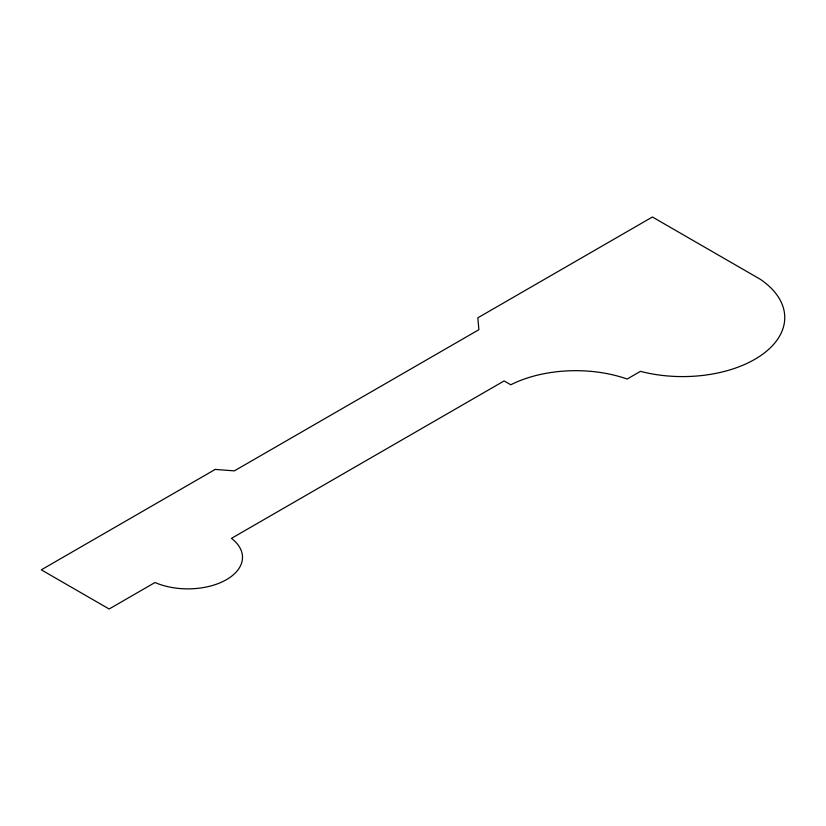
<?xml version="1.0" encoding="UTF-8"?>
<svg xmlns="http://www.w3.org/2000/svg" width="826" height="826" viewBox="0 0 826 826"><rect width="100%" height="100%" fill="white"/><g stroke="black" fill="none" stroke-linecap="round" stroke-linejoin="round"><path stroke-width="1.24" d="M215.225 469.416L41.3 569.837L109.135 608.999L154.999 582.516A54.609 31.522 0 0 0 226.489 579.635A54.609 31.522 0 0 0 231.476 538.356L504.128 380.941L510.778 384.782A98.583 56.922 0 0 1 627.151 379.031L640.449 371.349A102.187 58.997 0 0 0 764.318 352.991A102.187 58.997 0 0 0 760.157 279.198L652.426 217.001L477.82 317.814L478.894 329.688L234.357 470.872L215.225 469.416"/></g></svg>
